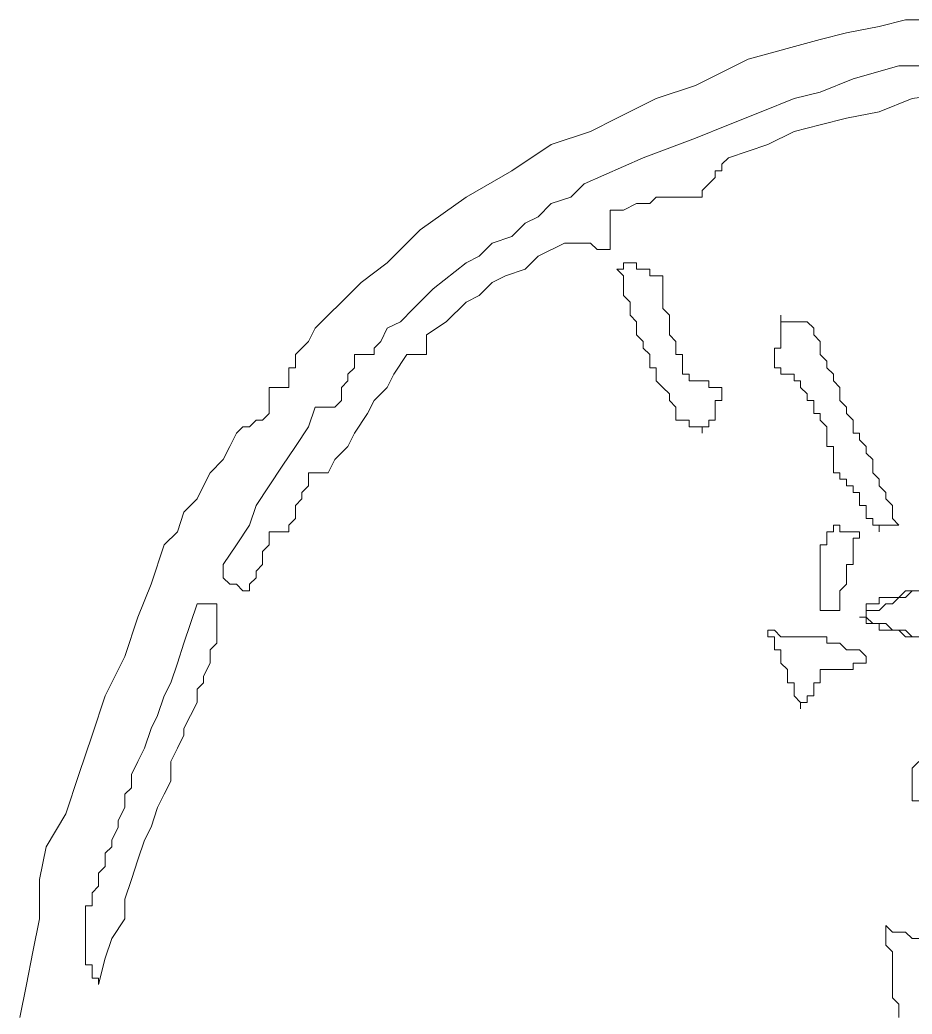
# Model space of a CAD drawing. Header units: millimetres. Extents: x 351279 to 387190, y -1289537 to -1277077.
# Drawn here: x 384747.4 to 384792.7, y -1285723.5 to -1285673.1 of the extents above; entities that cross this region are included whole.
import ezdxf

# ---------------------------------------------------------------- set-up
doc = ezdxf.new("R2010")
doc.units = ezdxf.units.MM
doc.header["$LTSCALE"] = 20
doc.layers.add('细实线', color=97, linetype='Continuous', lineweight=13)

# ---------------------------------------------------------------- blocks, each defined once
blk = doc.blocks.new('A$C263D1E79')
at = {"color": 5}
for points in [[(8.3498, 22.7207), (8.5826, 22.6874), (8.749, 22.6209), (8.9153, 22.5876), (9.0483, 22.5543), (9.1814, 22.5211), (9.3145, 22.4545), (9.5141, 22.388), (9.5473, 22.3547), (9.5473, 22.3215), (9.5806, 22.3215), (9.5806, 22.2882), (9.6139, 22.2549), (9.6471, 22.2217), (9.6471, 22.1884), (9.7137, 22.1884), (9.7802, 22.1884), (9.8135, 22.1884), (9.88, 22.1884), (9.9133, 22.1551), (9.9798, 22.1551), (10.0463, 22.1219), (10.1129, 22.1219), (10.1129, 22.0886), (10.1129, 22.0553), (10.1129, 22.0221), (10.1129, 21.9888), (10.1129, 21.9555), (10.1129, 21.9223), (10.1461, 21.9223), (10.1794, 21.9223), (10.2127, 21.9555), (10.2459, 21.9555), (10.2792, 21.9555), (10.3125, 21.9555), (10.3457, 21.9555), (10.4788, 21.889), (10.5453, 21.8225), (10.6451, 21.7892), (10.7116, 21.756), (10.7782, 21.6894), (10.8447, 21.6562), (10.9445, 21.5564), (11.0443, 21.4898), (11.0443, 21.4566), (11.0443, 21.4233), (11.0443, 21.39), (11.0776, 21.39), (11.1108, 21.39), (11.1441, 21.39), (11.2106, 21.2902), (11.2439, 21.2237), (11.3104, 21.1572), (11.3437, 21.0906), (11.4102, 20.9908), (11.4435, 20.9243), (11.51, 20.8578), (11.5433, 20.7912), (11.5766, 20.7912), (11.6098, 20.7912), (11.6431, 20.7912), (11.6431, 20.7247), (11.6764, 20.6914), (11.6764, 20.6582), (11.7096, 20.6249), (11.7096, 20.5916), (11.7096, 20.5584), (11.7429, 20.5251), (11.7429, 20.4918), (11.7762, 20.4918), (11.8094, 20.4918), (11.8427, 20.4918), (11.8427, 20.4253), (11.876, 20.392), (11.876, 20.3588), (11.876, 20.3255), (11.9092, 20.2922), (11.9092, 20.259), (11.9425, 20.2257), (11.9425, 20.1925), (11.9758, 20.1925), (12.009, 20.2257), (12.0423, 20.2257), (12.0755, 20.259), (12.0755, 20.2922), (12.0755, 20.3255), (12.009, 20.4253), (11.9425, 20.5251), (11.9092, 20.6249), (11.8427, 20.7247), (11.7762, 20.8245), (11.7096, 20.9243), (11.6431, 21.0241), (11.6098, 21.1239), (11.5766, 21.1239), (11.5433, 21.1239), (11.51, 21.1239), (11.4768, 21.1572), (11.4768, 21.1904), (11.4768, 21.2237), (11.4435, 21.257), (11.4435, 21.2902), (11.4102, 21.3235), (11.4102, 21.3568), (11.4102, 21.39), (11.377, 21.39), (11.3437, 21.39), (11.3104, 21.39), (11.3104, 21.4233), (11.2772, 21.4566), (11.2439, 21.5231), (11.1774, 21.5564), (11.1108, 21.6229), (11.011, 21.7227), (10.8447, 21.8558), (10.7782, 21.889), (10.7116, 21.9555), (10.6118, 21.9888), (10.5453, 22.0553), (10.4788, 22.0886), (10.4123, 22.1551), (10.3125, 22.1884), (10.2459, 22.2549), (9.9465, 22.388), (9.6804, 22.4878), (9.5141, 22.5543), (9.3477, 22.6209), (9.1814, 22.6874), (9.0483, 22.7207), (8.882, 22.7872), (8.6492, 22.8537), (8.4496, 22.8537)], [(8.4496, 23.0866), (8.6159, 23.0866), (8.749, 23.0533), (8.9153, 23.0201), (9.0483, 22.9868), (9.4143, 22.887), (9.6804, 22.7539), (9.88, 22.6874), (10.0796, 22.5876), (10.2127, 22.5211), (10.4123, 22.4545), (10.6118, 22.3215), (10.8447, 22.1884), (11.0776, 22.0221), (11.2439, 21.8558), (11.377, 21.756), (11.4768, 21.6562), (11.5433, 21.5896), (11.6098, 21.5231), (11.6431, 21.4566), (11.7096, 21.39), (11.7096, 21.3568), (11.7096, 21.3235), (11.7429, 21.3235), (11.7429, 21.2902), (11.7429, 21.257), (11.7429, 21.2237), (11.7762, 21.2237), (11.8094, 21.2237), (11.8427, 21.2237), (11.8427, 21.1904), (11.8427, 21.1572), (11.8427, 21.1239), (11.8427, 21.0906), (11.876, 21.0574), (11.9092, 21.0574), (11.9425, 21.0241), (11.9758, 21.0241), (12.009, 20.9908), (12.0423, 20.9243), (12.0755, 20.8578), (12.1421, 20.7912), (12.1753, 20.7247), (12.2086, 20.6582), (12.2751, 20.5916), (12.3084, 20.4918), (12.3749, 20.4253), (12.4415, 20.2257), (12.508, 20.0594), (12.5745, 19.8598), (12.6743, 19.6602), (12.7409, 19.4606), (12.8074, 19.261), (12.8739, 19.0614), (12.9737, 18.8951), (13.007, 18.7287), (13.007, 18.5292), (13.0403, 18.3628), (13.0735, 18.1965), (13.1068, 18.0302)], [(8.6492, 18.0302), (8.6492, 18.0634), (8.6492, 18.0967), (8.6824, 18.13), (8.6824, 18.1632), (8.6824, 18.1965), (8.6824, 18.263), (8.6824, 18.2963), (8.6824, 18.3628), (8.7157, 18.3961), (8.7157, 18.4959), (8.6824, 18.4626), (8.6492, 18.4626), (8.6159, 18.4626), (8.5826, 18.4294), (8.5494, 18.4294)], [(8.5494, 19.1279), (8.5826, 19.1279), (8.5826, 19.1945), (8.5826, 19.2277), (8.5826, 19.2943), (8.5494, 19.3275)], [(8.5494, 19.9596), (8.5826, 19.9596), (8.6159, 19.9596), (8.6492, 19.9929), (8.6824, 19.9929), (8.7157, 19.9929), (8.749, 19.9929), (8.749, 20.0261), (8.7822, 20.0261), (8.8155, 20.0261), (8.8155, 20.0594), (8.8155, 20.0927), (8.8155, 20.1259), (8.7822, 20.1259), (8.749, 20.1259), (8.749, 20.1592), (8.7157, 20.1592), (8.6824, 20.1592), (8.6492, 20.1592), (8.6159, 20.1925), (8.5826, 20.1925), (8.5494, 20.1925)], [(8.5494, 20.1925), (8.5826, 20.1925), (8.6159, 20.1592), (8.6492, 20.1592), (8.6824, 20.1259), (8.7157, 20.1259), (8.749, 20.0927), (8.7822, 20.0927), (8.8155, 20.0927), (8.8155, 20.0594), (8.8487, 20.0594), (8.8155, 20.0594), (8.7822, 20.0261), (8.749, 20.0261), (8.7157, 20.0261), (8.6824, 19.9929), (8.6492, 19.9929), (8.6159, 19.9929), (8.5826, 19.9596), (8.5494, 19.9596)], [(8.5494, 18.4294), (8.5826, 18.4294), (8.6159, 18.4626), (8.6492, 18.4626), (8.6824, 18.4626), (8.7157, 18.4959), (8.7157, 18.3961), (8.6824, 18.3628), (8.6824, 18.2963), (8.6824, 18.263), (8.6824, 18.1965), (8.6824, 18.1632), (8.6824, 18.13), (8.6492, 18.0967), (8.6492, 18.0634), (8.6492, 18.0302)], [(9.6471, 20.9908), (9.6471, 21.0241), (9.6139, 21.0241), (9.6139, 21.0574), (9.5806, 21.0574), (9.5806, 21.0906), (9.5806, 21.1239), (9.5806, 21.1572), (9.5473, 21.1572), (9.5473, 21.1904), (9.5473, 21.2237), (9.5806, 21.2237), (9.6139, 21.2237), (9.6139, 21.257), (9.6471, 21.257), (9.6804, 21.257), (9.7137, 21.257), (9.7137, 21.2902), (9.7469, 21.2902), (9.7469, 21.3235), (9.7469, 21.3568), (9.7469, 21.39), (9.7802, 21.39), (9.7802, 21.4233), (9.7802, 21.4566), (9.8135, 21.4898), (9.8135, 21.5231), (9.8135, 21.5564), (9.8135, 21.5896), (9.8467, 21.6229), (9.8467, 21.6562), (9.8467, 21.6894), (9.8467, 21.7227), (9.8467, 21.756), (9.8467, 21.7892), (9.88, 21.7892), (9.9133, 21.7892), (9.9133, 21.8225), (9.9465, 21.8225), (9.9798, 21.8225), (9.9798, 21.8558), (10.0131, 21.8558), (10.0463, 21.8558), (10.0463, 21.8225), (10.0796, 21.8225), (10.0463, 21.7892), (10.0463, 21.756), (10.0463, 21.7227), (10.0463, 21.6894), (10.0131, 21.6562), (10.0131, 21.6229), (10.0131, 21.5896), (9.9798, 21.5564), (9.9798, 21.5231), (9.9798, 21.4898), (9.9465, 21.4566), (9.9465, 21.4233), (9.9133, 21.39), (9.9133, 21.3568), (9.9133, 21.3235), (9.88, 21.3235), (9.88, 21.2902), (9.88, 21.257), (9.8467, 21.2237), (9.8135, 21.1904), (9.8135, 21.1572), (9.7802, 21.1239), (9.7802, 21.0906), (9.7802, 21.0574), (9.7469, 21.0574), (9.7137, 21.0574), (9.7137, 21.0241), (9.6804, 21.0241), (9.6471, 21.0241), (9.6471, 20.9908), (9.6471, 20.9908)], [(8.749, 20.4918), (8.749, 20.5251), (8.7157, 20.5251), (8.6824, 20.5251), (8.6492, 20.5251), (8.6824, 20.5584), (8.6824, 20.5916), (8.6824, 20.6249), (8.7157, 20.6582), (8.7157, 20.6914), (8.749, 20.7247), (8.749, 20.758), (8.7822, 20.7912), (8.7822, 20.8245), (8.7822, 20.8578), (8.8155, 20.891), (8.8155, 20.9243), (8.8487, 20.9576), (8.8487, 20.9908), (8.882, 20.9908), (8.882, 21.0241), (8.882, 21.0574), (8.9153, 21.0906), (8.9153, 21.1239), (8.9485, 21.1572), (8.9485, 21.1904), (8.9485, 21.2237), (8.9818, 21.257), (8.9818, 21.2902), (9.0151, 21.3235), (9.0151, 21.3568), (9.0483, 21.39), (9.0483, 21.4233), (9.0483, 21.4566), (9.0816, 21.4898), (9.0816, 21.5231), (9.1149, 21.5564), (9.1481, 21.5564), (9.1814, 21.5564), (9.2147, 21.5564), (9.2479, 21.5564), (9.2479, 21.5896), (9.2479, 21.5564), (9.2479, 21.5231), (9.2479, 21.4898), (9.2479, 21.4566), (9.2479, 21.4233), (9.2812, 21.4233), (9.2812, 21.39), (9.2812, 21.3568), (9.2812, 21.3235), (9.2479, 21.3235), (9.2479, 21.2902), (9.2147, 21.2902), (9.1814, 21.2902), (9.1814, 21.257), (9.1481, 21.257), (9.1481, 21.2237), (9.1149, 21.1904), (9.1149, 21.1572), (9.0816, 21.1572), (9.0816, 21.1239), (9.0816, 21.0906), (9.0483, 21.0906), (9.0483, 21.0574), (9.0151, 21.0241), (9.0151, 20.9908), (9.0151, 20.9576), (9.0151, 20.9243), (8.9818, 20.9243), (8.9818, 20.891), (8.9818, 20.8578), (8.9818, 20.8245), (8.9818, 20.7912), (8.9485, 20.7912), (8.9485, 20.758), (8.9153, 20.758), (8.9153, 20.7247), (8.882, 20.7247), (8.882, 20.6914), (8.8487, 20.6914), (8.8487, 20.6582), (8.8487, 20.6249), (8.8155, 20.6249), (8.8155, 20.5916), (8.8155, 20.5584), (8.7822, 20.5584), (8.7822, 20.5251), (8.749, 20.5251), (8.749, 20.4918), (8.749, 20.4918)], [(8.9485, 20.0927), (8.9485, 20.1259), (8.9485, 20.1592), (8.9485, 20.1925), (8.9153, 20.2257), (8.9153, 20.259), (8.9153, 20.2922), (8.9153, 20.3255), (8.882, 20.3255), (8.882, 20.3588), (8.882, 20.392), (8.882, 20.4253), (8.882, 20.4586), (8.8487, 20.4586), (8.8487, 20.4918), (8.882, 20.4918), (8.9153, 20.4918), (8.9485, 20.4918), (8.9485, 20.5251), (8.9818, 20.5251), (8.9818, 20.4918), (9.0151, 20.4918), (9.0151, 20.4586), (9.0151, 20.4253), (9.0483, 20.4253), (9.0483, 20.392), (9.0483, 20.3588), (9.0483, 20.3255), (9.0483, 20.2922), (9.0483, 20.259), (9.0483, 20.2257), (9.0483, 20.1925), (9.0483, 20.1592), (9.0483, 20.1259), (9.0483, 20.0927), (9.0151, 20.0927), (8.9818, 20.0927), (8.9485, 20.0927), (8.9485, 20.0927)], [(12.7076, 18.1965), (12.6743, 18.3296), (12.6411, 18.4294), (12.5745, 18.5292), (12.5745, 18.6289), (12.5413, 18.7287), (12.508, 18.8285), (12.4747, 18.9283), (12.4415, 18.9949), (12.4082, 19.0947), (12.3749, 19.1612), (12.3417, 19.2277), (12.3417, 19.3275), (12.3084, 19.3941), (12.2751, 19.4606), (12.2751, 19.4939), (12.2419, 19.5604), (12.2086, 19.6269), (12.2086, 19.6935), (12.1753, 19.7267), (12.1753, 19.76), (12.1421, 19.8265), (12.1421, 19.8598), (12.1421, 19.8931), (12.1088, 19.9263), (12.1088, 19.9596), (12.1088, 19.9929), (12.1088, 20.0261), (12.1088, 20.0594), (12.1088, 20.0927), (12.1088, 20.1259), (12.1421, 20.1259), (12.1753, 20.1259), (12.2086, 20.1259), (12.2419, 20.0261), (12.2751, 19.9263), (12.3084, 19.8265), (12.3417, 19.7267), (12.3749, 19.6602), (12.4082, 19.5604), (12.4415, 19.4939), (12.4747, 19.3941), (12.508, 19.3275), (12.5413, 19.261), (12.5413, 19.1945), (12.5745, 19.1612), (12.5745, 19.0947), (12.6078, 19.0281), (12.6078, 18.9949), (12.6411, 18.9283), (12.6411, 18.8951), (12.6743, 18.8618), (12.6743, 18.8285), (12.6743, 18.7953), (12.7076, 18.762), (12.7076, 18.7287), (12.7076, 18.6955), (12.7409, 18.6622), (12.7409, 18.6289), (12.7409, 18.5957), (12.7741, 18.5957), (12.7741, 18.5624), (12.7741, 18.5292), (12.7741, 18.4959), (12.7741, 18.4626), (12.7741, 18.4294), (12.7741, 18.3961), (12.7741, 18.3628), (12.7741, 18.3296), (12.7741, 18.2963), (12.7409, 18.2963), (12.7409, 18.263), (12.7409, 18.2298), (12.7076, 18.2298), (12.7076, 18.1965), (12.7076, 18.1965)], [(9.1481, 19.5937), (9.1481, 19.6269), (9.1149, 19.6269), (9.1149, 19.6602), (9.0816, 19.6602), (9.0816, 19.6935), (9.0816, 19.7267), (9.0483, 19.7267), (9.0483, 19.76), (9.0483, 19.7933), (9.0151, 19.7933), (8.9818, 19.7933), (8.9485, 19.7933), (8.9153, 19.7933), (8.882, 19.7933), (8.882, 19.8265), (8.8487, 19.8265), (8.8155, 19.8265), (8.8155, 19.8598), (8.8487, 19.8931), (8.882, 19.8931), (8.9153, 19.8931), (8.9485, 19.9263), (8.9818, 19.9263), (9.0151, 19.9263), (9.0151, 19.9596), (9.0483, 19.9596), (9.0816, 19.9596), (9.1149, 19.9596), (9.1481, 19.9596), (9.1814, 19.9596), (9.2147, 19.9596), (9.2479, 19.9596), (9.2812, 19.9929), (9.3145, 19.9929), (9.3145, 19.9596), (9.2812, 19.9596), (9.2812, 19.9263), (9.2812, 19.8931), (9.2479, 19.8931), (9.2479, 19.8598), (9.2479, 19.8265), (9.2147, 19.7933), (9.2147, 19.76), (9.2147, 19.7267), (9.1814, 19.7267), (9.1814, 19.6935), (9.1814, 19.6602), (9.1481, 19.6269), (9.1481, 19.5937), (9.1481, 19.5937)]]:
    blk.add_lwpolyline(points, dxfattribs=at)
blk = doc.blocks.new('A$C54E53464')
at = {"color": 4, "linetype": 'ByBlock', "xscale": -10, "yscale": 10, "zscale": 10}
blk.add_blockref('A$C263D1E79', (164.334, 0), dxfattribs=at)
blk = doc.blocks.new('A$C7058608B')
at = {"color": 4, "linetype": 'ByBlock'}
blk.add_blockref('A$C54E53464', (0, 0), dxfattribs=at)

msp = doc.modelspace()

# ---------------------------------------------------------------- block references
at = {"layer": '细实线'}
msp.add_blockref('A$C7058608B', (384714.154, -1285903.97, 13491.539), dxfattribs=at)

doc.saveas('drawing.dxf')
